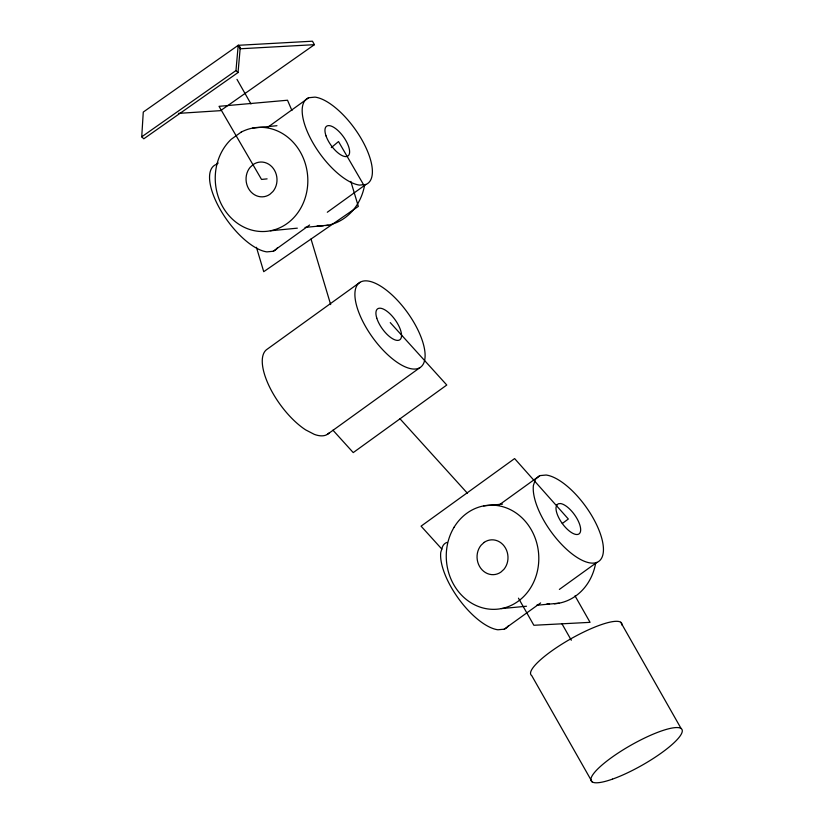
<?xml version="1.0" encoding="UTF-8"?>
<svg xmlns="http://www.w3.org/2000/svg" width="824" height="824" viewBox="0 0 824 824"><rect width="100%" height="100%" fill="white"/><g stroke="black" fill="none" stroke-linecap="round" stroke-linejoin="round"><path stroke-width="1.24" d="M141.728 136.825L235.973 70.565L238.208 45.31L240.268 47.287L238.033 72.543L143.788 138.803L141.728 136.825L143.273 112.064L238.208 45.31L312.451 41.2L314.428 44.671L220.575 110.653L178.509 113.372M447.216 542.388A39.15 16.089 54.2 0 0 441.829 549.072L440.778 552.204A52.159 21.434 54.2 0 0 459.092 599.378A52.159 21.434 54.2 0 0 497.923 629.773L504.195 629.186L540.626 602.921M331.299 147.609L338.52 141.563L363.58 184.71M539.844 475.613L535.507 479.166L533.406 485.429A52.159 21.434 54.2 0 0 573.988 555.355A52.159 21.434 54.2 0 0 600.346 533.787A52.159 21.434 54.2 0 0 546.127 475.026L539.844 475.613L499.251 504.875M562.298 523.487L568.333 519.017L514.609 458.577L421.074 526.155L441.829 549.072M218.206 162.998L216.125 164.501A52.159 21.434 54.2 0 0 220.647 210.223A52.159 21.434 54.2 0 0 266.914 251.876L273.177 251.268L309.608 225.004M268.161 126.989L308.753 97.726L315.026 97.119A52.159 21.434 54.2 0 1 361.293 138.772A52.159 21.434 54.2 0 1 365.815 184.494L327.303 212.252M359.985 282.323L267.347 349.088A52.159 21.434 54.2 0 0 269.057 385.92A52.159 21.434 54.2 0 0 305.714 429.922L314.253 434.341A52.159 21.434 54.2 0 0 329.116 432.94M327.375 434.361L420.013 367.586A52.159 21.434 54.2 0 0 390.761 293.787A52.159 21.434 54.2 0 0 359.223 313.491A52.159 21.434 54.2 0 0 420.013 367.586M559.362 589.418L596.834 562.411M267.1 178.87L261.527 179.436L219.03 106.327L287.514 100.229L291.933 110.509M252.628 128.081L276.967 125.712M365.815 184.494L359.542 185.101A52.159 21.434 54.2 0 1 313.274 143.448A52.159 21.434 54.2 0 1 308.753 97.726M270.427 230.782L297.33 228.166M305.024 227.414L328.076 225.168M483.657 505.885L502.496 504.113M501.383 608.596L526.495 606.237M536.548 605.29L559.146 603.168M314.428 44.671L240.186 48.781L238.208 45.31M235.973 70.565L238.033 72.543M390.246 322.606L446.773 385.024L353.238 452.592L332.947 430.19M400.001 418.808L467.455 493.298M236.993 79.372L250.98 103.958M620.75 622.274L681.098 728.509M575.018 595.855L590.066 622.347L533.859 625.272L518.461 598.173M561.968 623.809L571.31 640.258M592.085 781.842L531.727 675.598A52.159 11.464 -29.6 0 1 571.763 638.291A52.159 11.464 -29.6 0 1 621.914 625.056M350.849 181.445L358.327 206.391L263.732 271.683L256.429 247.282M311.029 239.032L330.671 304.592M549.495 603.879A52.159 46.226 84.6 0 1 547.084 603.704M595.742 562.699A52.159 46.226 84.6 0 1 554.356 603.807M508.532 625.632A52.159 21.434 54.2 0 1 504.195 629.186M323.286 225.807A52.159 46.247 84.4 0 1 317.219 225.807M364.672 184.71A52.159 46.247 84.4 0 1 325.707 225.56M277.503 247.694A52.159 21.434 54.2 0 1 273.177 251.268M556.797 505.009L556.056 507.213A18.334 7.529 54.2 0 0 570.321 531.789A18.334 7.529 54.2 0 0 579.581 524.208A18.334 7.529 54.2 0 0 560.526 503.557L558.322 503.763L556.797 505.009M253.174 164.553L250.084 167.396A17.448 15.471 84.4 0 0 249.693 190.354A17.448 15.471 84.4 0 0 269.881 194.32L272.971 191.467A17.448 15.471 84.4 0 0 273.362 168.508A17.448 15.471 84.4 0 0 253.174 164.553M484.182 542.357L481.092 545.21A17.448 15.46 84.6 0 0 480.68 568.169A17.448 15.46 84.6 0 0 500.868 572.134L503.958 569.281A17.448 15.46 84.6 0 0 504.36 546.322A17.448 15.46 84.6 0 0 484.182 542.357M241.164 132.118L231.101 139.38A52.159 46.247 84.4 0 0 242.761 226.559A52.159 46.247 84.4 0 0 307.826 179.663A52.159 46.247 84.4 0 0 241.164 132.118M454.137 527.175A52.159 46.226 84.6 0 0 489.332 609.132A52.159 46.226 84.6 0 0 534.106 535.425A52.159 46.226 84.6 0 0 454.137 527.175M612.459 779.133A52.159 11.464 -29.6 0 0 682.272 731.29A52.159 11.464 -29.6 0 0 615.054 755.103A52.159 11.464 -29.6 0 0 612.459 779.133M326.047 135.939A18.334 7.529 54.2 0 0 347.306 156.354A18.334 7.529 54.2 0 0 338.499 131.037A18.334 7.529 54.2 0 0 326.047 135.939M376.774 318.105A19.055 7.828 54.2 0 0 398.723 340.281A19.055 7.828 54.2 0 0 390.669 314.5A19.055 7.828 54.2 0 0 376.774 318.105"/></g></svg>
